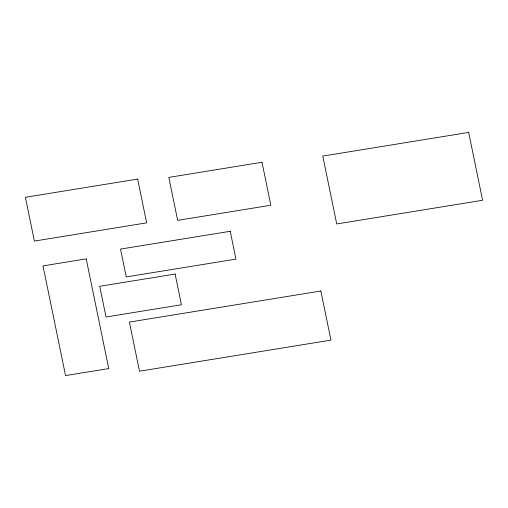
<?xml version="1.0" encoding="UTF-8"?>
<svg xmlns="http://www.w3.org/2000/svg" width="508" height="508" viewBox="0 0 508 508"><rect width="100%" height="100%" fill="white"/><g stroke="black" fill="none" stroke-linecap="round" stroke-linejoin="round"><path stroke-width="0.76" d="M137.649 179.07L25.4 197.288L34.398 241.078L146.647 222.86L137.649 179.07M262.007 162.268L168.821 177.394L177.654 220.364L270.84 205.238L262.007 162.268M468.655 132.417L322.783 156.089L336.728 223.952L482.6 200.273L468.655 132.417M230.232 231.286L120.523 249.091L126.244 276.923L235.953 259.118L230.232 231.286M86.208 258.889L43.002 265.9L65.545 375.583L108.75 368.573L86.208 258.889M175.12 274.066L99.72 286.302L106.026 316.998L181.426 304.756L175.12 274.066M320.859 291.008L129.4 322.085L139.49 371.196L330.949 340.119L320.859 291.008"/></g></svg>
